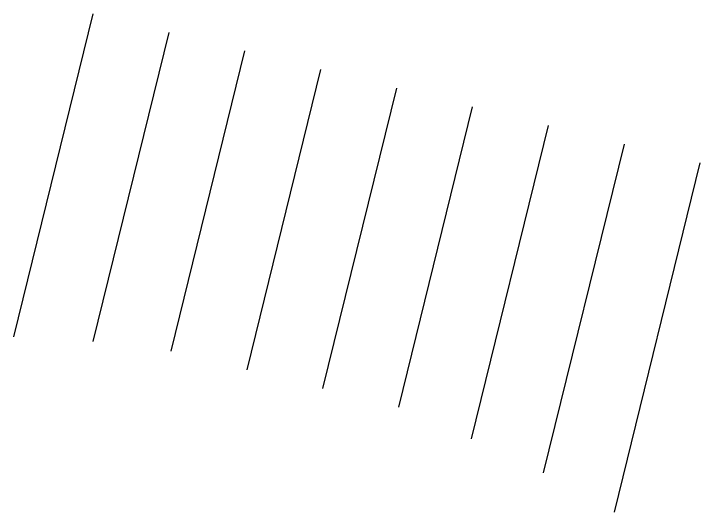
# Model space of a CAD drawing. Extents: x 309418 to 1212698, y 3438380 to 6877191.
# Drawn here: x 606177.64 to 606195.21, y 3438791.71 to 3438804.48 of the extents above; entities that cross this region are included whole.
import ezdxf

# ---------------------------------------------------------------- set-up
doc = ezdxf.new("R2010")
doc.units = 0
doc.header["$MEASUREMENT"] = 0
doc.layers.add('DRAFT-LINES', color=10, linetype='Continuous')

msp = doc.modelspace()

# ---------------------------------------------------------------- linework, layer by layer
at = {"layer": 'DRAFT-LINES'}
for points in [[(606177.64145, 3438796.2034), (606179.67365, 3438804.47777)], [(606179.67116, 3438796.08235), (606181.61593, 3438804.00075)], [(606181.66951, 3438795.83365), (606183.55821, 3438803.52372)], [(606183.61179, 3438795.35662), (606185.50049, 3438803.04669)], [(606185.55407, 3438794.8796), (606187.44276, 3438802.56967)], [(606187.49635, 3438794.40257), (606189.38504, 3438802.09264)], [(606189.35768, 3438793.59597), (606191.32732, 3438801.61561)], [(606191.20214, 3438792.72067), (606193.2696, 3438801.13858)], [(606193.01364, 3438791.71114), (606195.21188, 3438800.66156)]]:
    msp.add_lwpolyline(points, dxfattribs=at)

doc.saveas('drawing.dxf')
